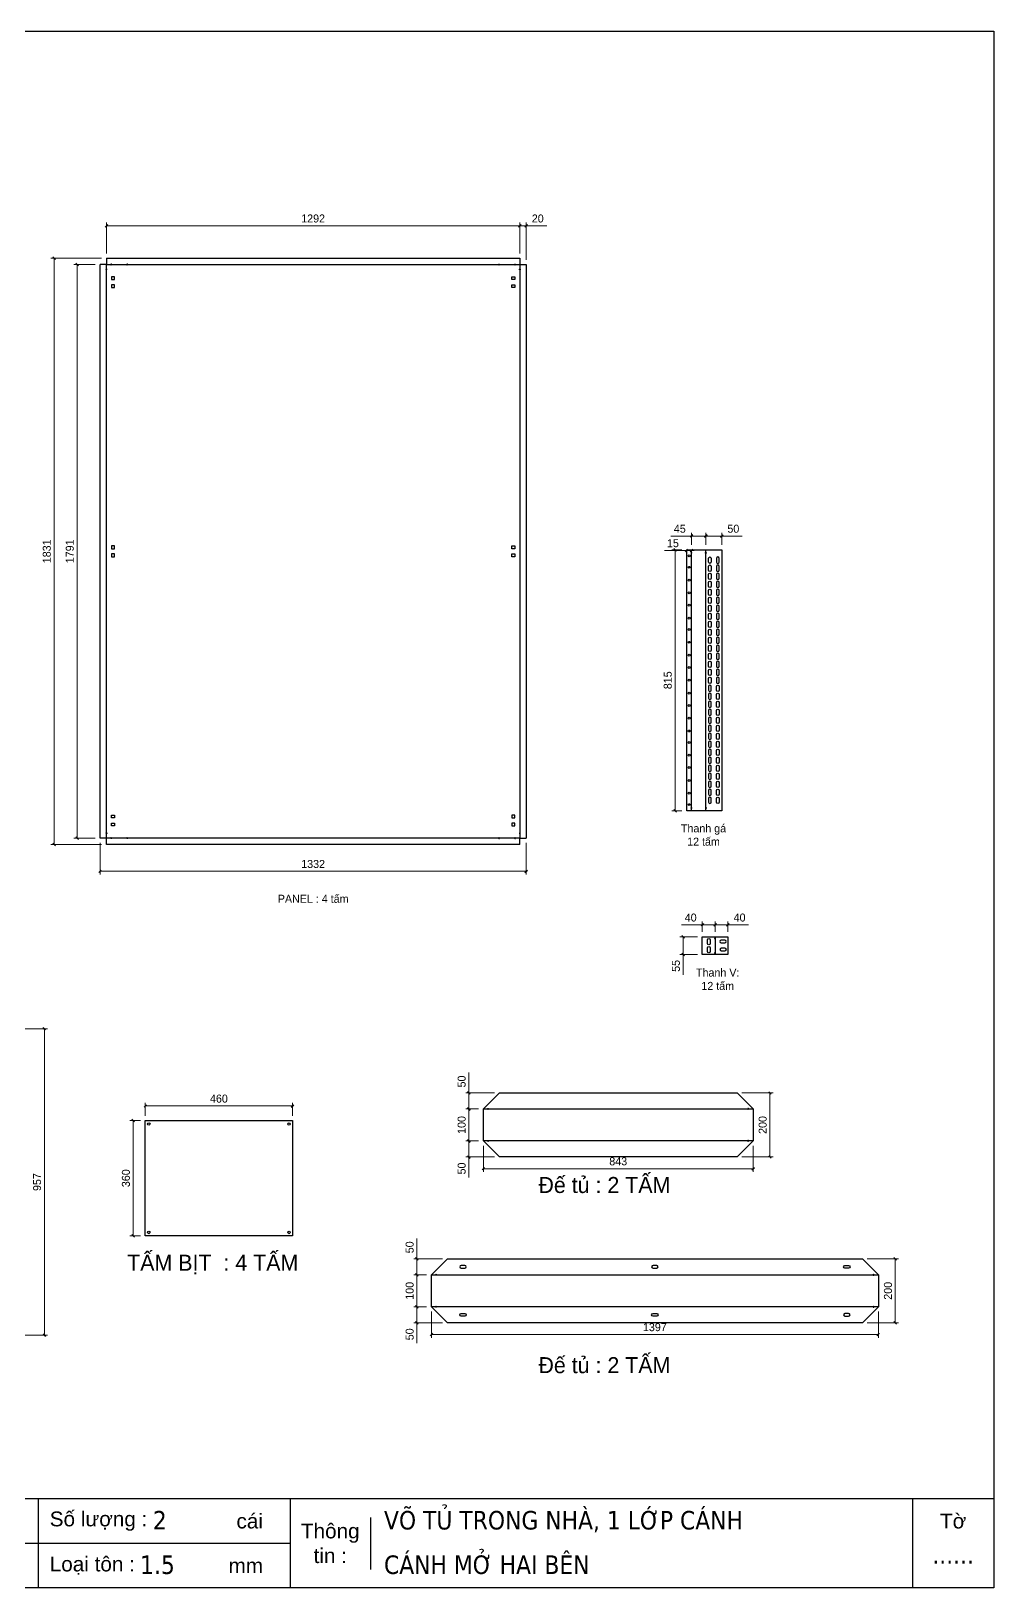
# Model space of a CAD drawing. Header units: millimetres. Extents: x 0 to 6876, y 0 to 4862.
# Drawn here: x 3867 to 6876, y 0 to 4862 of the extents above; entities that cross this region are included whole.
import ezdxf
from ezdxf.enums import TextEntityAlignment as Align

# ---------------------------------------------------------------- set-up
doc = ezdxf.new("R2010")
doc.units = ezdxf.units.MM
doc.layers.add('CNC', color=7, linetype='Continuous')
doc.layers.add('DIM', color=253, linetype='Continuous')
doc.styles.add('Arial', font='arial.ttf')
doc.styles.add('Tahoma (Input Text)', font='tahoma.ttf')
doc.dimstyles.new('Dim-25', dxfattribs={"dimtxt": 25, "dimasz": 8, "dimexe": 10, "dimexo": 15, "dimgap": 10, "dimtad": 1, "dimdec": 0, "dimtxsty": 'Standard', "dimblk": 'OBLIQUE', "dimcen": 10, "dimclrd": 5, "dimclre": 5, "dimclrt": 3, "dimazin": 3, "dimtfac": 1, "dimtdec": 0, "dimtmove": 0, "dimatfit": 3, "dimldrblk": 'OBLIQUE', "dimlwd": 9, "dimlwe": 9})

# ---------------------------------------------------------------- blocks, each defined once
blk = doc.blocks.new('f3daunguoc')
at = {"layer": 'CNC', "color": 2, "lineweight": -3}
blk.add_circle((0, 0), 1.5, dxfattribs=at)
blk = doc.blocks.new('*D20')
at = {"color": 0, "linetype": 'ByBlock', "lineweight": -2}
for p, q in [((5398.7, 4258), (5390.7, 4250)), ((5410.7, 4250), (5418.7, 4258))]:
    blk.add_line(p, q, dxfattribs=at)
at = {"layer": 'Defpoints', "color": 0, "ltscale": 3, "transparency": 16777216}
for p in [(5414.7, 4254), (5394.7, 4152.8), (5414.7, 4132.8)]:
    blk.add_point(p, dxfattribs=at)
at = {"layer": 'DIM', "color": 5, "lineweight": 9, "ltscale": 3, "transparency": 16777216}
for p, q in [((5394.7, 4167.8), (5394.7, 4264)), ((5394.7, 4254), (5414.7, 4254)), ((5414.7, 4147.8), (5414.7, 4264)), ((5414.7, 4254), (5478.9, 4254))]:
    blk.add_line(p, q, dxfattribs=at)
at = {"layer": 'DIM', "color": 3, "ltscale": 3, "transparency": 16777216, "insert": (5450.8, 4276.8), "char_height": 25, "attachment_point": 5}
blk.add_mtext('20', dxfattribs=at)
blk = doc.blocks.new('_Oblique')
at = {"color": 0, "linetype": 'ByBlock', "lineweight": -2}
blk.add_line((-0.5, -0.5), (0.5, 0.5), dxfattribs=at)
blk = doc.blocks.new('*D21')
at = {"color": 0, "linetype": 'ByBlock', "lineweight": -2}
for p, q in [((4106.7, 4258), (4098.7, 4250)), ((5390.7, 4250), (5398.7, 4258))]:
    blk.add_line(p, q, dxfattribs=at)
at = {"layer": 'Defpoints', "color": 0, "ltscale": 3, "transparency": 16777216}
for p in [(4102.7, 4254), (4102.7, 4152.8), (5394.7, 4152.8)]:
    blk.add_point(p, dxfattribs=at)
at = {"layer": 'DIM', "color": 5, "lineweight": 9, "ltscale": 3, "transparency": 16777216}
for p, q in [((4102.7, 4167.8), (4102.7, 4264)), ((5394.7, 4254), (4102.7, 4254)), ((5394.7, 4167.8), (5394.7, 4264))]:
    blk.add_line(p, q, dxfattribs=at)
at = {"layer": 'DIM', "color": 3, "ltscale": 3, "transparency": 16777216, "insert": (4748.7, 4276.8), "char_height": 25, "attachment_point": 5}
blk.add_mtext('1292', dxfattribs=at)
blk = doc.blocks.new('*D22')
at = {"color": 0, "linetype": 'ByBlock', "lineweight": -2}
for p, q in [((4086.7, 2241.9), (4078.7, 2233.9)), ((5410.7, 2233.9), (5418.7, 2241.9))]:
    blk.add_line(p, q, dxfattribs=at)
at = {"layer": 'Defpoints', "color": 0, "ltscale": 3, "transparency": 16777216}
for p in [(4082.7, 2341.8), (5414.7, 2341.8), (5414.7, 2237.9)]:
    blk.add_point(p, dxfattribs=at)
at = {"layer": 'DIM', "color": 5, "lineweight": 9, "ltscale": 3, "transparency": 16777216}
for p, q in [((4082.7, 2326.8), (4082.7, 2227.9)), ((5414.7, 2326.8), (5414.7, 2227.9)), ((4082.7, 2237.9), (5414.7, 2237.9))]:
    blk.add_line(p, q, dxfattribs=at)
at = {"layer": 'DIM', "color": 3, "ltscale": 3, "transparency": 16777216, "insert": (4748.7, 2260.7), "char_height": 25, "attachment_point": 5}
blk.add_mtext('1332', dxfattribs=at)
blk = doc.blocks.new('*D23')
at = {"color": 0, "linetype": 'ByBlock', "lineweight": -2}
for p, q in [((4015.1, 4128.8), (4007.1, 4136.8)), ((4007.1, 2345.8), (4015.1, 2337.8))]:
    blk.add_line(p, q, dxfattribs=at)
at = {"layer": 'Defpoints', "color": 0, "ltscale": 3, "transparency": 16777216}
for p in [(4082.7, 4132.8), (4011.1, 2341.8), (4082.7, 2341.8)]:
    blk.add_point(p, dxfattribs=at)
at = {"layer": 'DIM', "color": 5, "lineweight": 9, "ltscale": 3, "transparency": 16777216}
for p, q in [((4067.7, 4132.8), (4001.1, 4132.8)), ((4011.1, 4132.8), (4011.1, 2341.8)), ((4067.7, 2341.8), (4001.1, 2341.8))]:
    blk.add_line(p, q, dxfattribs=at)
at = {"layer": 'DIM', "color": 3, "ltscale": 3, "transparency": 16777216, "insert": (3988.3, 3237.3), "char_height": 25, "attachment_point": 5, "rotation": 90}
blk.add_mtext('1791', dxfattribs=at)
blk = doc.blocks.new('*D24')
at = {"color": 0, "linetype": 'ByBlock', "lineweight": -2}
for p, q in [((3943.2, 4148.8), (3935.2, 4156.8)), ((3935.2, 2325.8), (3943.2, 2317.8))]:
    blk.add_line(p, q, dxfattribs=at)
at = {"layer": 'Defpoints', "color": 0, "ltscale": 3, "transparency": 16777216}
for p in [(4102.7, 4152.8), (3939.2, 2321.8), (4102.7, 2321.8)]:
    blk.add_point(p, dxfattribs=at)
at = {"layer": 'DIM', "color": 5, "lineweight": 9, "ltscale": 3, "transparency": 16777216}
for p, q in [((4087.7, 4152.8), (3929.2, 4152.8)), ((3939.2, 4152.8), (3939.2, 2321.8)), ((4087.7, 2321.8), (3929.2, 2321.8))]:
    blk.add_line(p, q, dxfattribs=at)
at = {"layer": 'DIM', "color": 3, "ltscale": 3, "transparency": 16777216, "insert": (3916.4, 3237.3), "char_height": 25, "attachment_point": 5, "rotation": 90}
blk.add_mtext('1831', dxfattribs=at)
blk = doc.blocks.new('khungtenAsean2')
at = {"color": 7}
for p, q in [((2970, -1980), (0, -1980)), ((1680, -1980), (1680, -2100)), ((2020, -1980), (2020, -2100)), ((2860, -1980), (2860, -2100)), ((2128.3, -2005), (2128.3, -2075)), ((2020, -2040), (0, -2040))]:
    blk.add_line(p, q, dxfattribs=at)
blk.add_lwpolyline([(0, 0), (2970, 0), (2970, -2100), (0, -2100)], close=True, dxfattribs=at)
at = {"color": 2, "char_height": 20, "style": 'Arial'}
for s, insert, width, attachment_point in [('  Số lượng :', (1680, -2010), 917.634, 4), ('cái', (1947.6, -2010), 917.634, 4), ('Thông\\Ptin :', (2074.2, -2040), 108.311, 5), ('Tờ', (2915, -2010), 110, 5), ('  Loại tôn :', (1680, -2070), 917.634, 4), ('mm', (1936.9, -2070), 917.634, 4)]:
    blk.add_mtext(s, dxfattribs=dict(at, insert=insert, width=width, attachment_point=attachment_point))
at = {"color": 1, "style": 'Tahoma (Input Text)', "flags": 8}
for tag, p in [('#03', (506.6, -2019.3)), ('#01', (137.1, -2021.3)), ('#05', (1106.6, -2021.3)), ('#07', (1834.7, -2021.3)), ('#09', (2146.7, -2021.3)), ('#02', (98.5, -2081.3)), ('#04', (486.1, -2081.3)), ('#06', (1065.3, -2081.3)), ('#08', (1817.4, -2081.3)), ('#10', (2146.7, -2081.3))]:
    blk.add_attdef(tag, p, '', height=25, dxfattribs=at)
blk.add_attdef('#11', text='', height=25, dxfattribs=at).set_placement((2915, -2067.3), align=Align.CENTER)
blk = doc.blocks.new('*D34')
at = {"color": 0, "linetype": 'ByBlock', "lineweight": -2}
for p, q in [((3912.8, 1741.9), (3904.8, 1749.9)), ((3904.8, 792.9), (3912.8, 784.9))]:
    blk.add_line(p, q, dxfattribs=at)
at = {"layer": 'Defpoints', "color": 0, "ltscale": 3, "transparency": 16777216}
for p in [(3766.2, 1745.9), (3908.8, 1745.9), (3766.2, 788.9)]:
    blk.add_point(p, dxfattribs=at)
at = {"layer": 'DIM', "color": 5, "lineweight": 9, "ltscale": 3, "transparency": 16777216}
for p, q in [((3781.2, 1745.9), (3918.8, 1745.9)), ((3908.8, 788.9), (3908.8, 1745.9)), ((3781.2, 788.9), (3918.8, 788.9))]:
    blk.add_line(p, q, dxfattribs=at)
at = {"layer": 'DIM', "color": 3, "ltscale": 3, "transparency": 16777216, "insert": (3886.1, 1267.4), "char_height": 25, "attachment_point": 5, "rotation": 90}
blk.add_mtext('957', dxfattribs=at)
blk = doc.blocks.new('*D35')
at = {"color": 0, "linetype": 'ByBlock', "lineweight": -2}
for p, q in [((4228.3, 1509.1), (4220.3, 1501.1)), ((4680.3, 1501.1), (4688.3, 1509.1))]:
    blk.add_line(p, q, dxfattribs=at)
at = {"layer": 'Defpoints', "color": 0, "ltscale": 3, "transparency": 16777216}
for p in [(4224.3, 1459.4), (4684.3, 1505.1), (4684.3, 1459.4)]:
    blk.add_point(p, dxfattribs=at)
at = {"layer": 'DIM', "color": 5, "lineweight": 9, "ltscale": 3, "transparency": 16777216}
for p, q in [((4224.3, 1474.4), (4224.3, 1515.1)), ((4684.3, 1474.4), (4684.3, 1515.1)), ((4224.3, 1505.1), (4684.3, 1505.1))]:
    blk.add_line(p, q, dxfattribs=at)
at = {"layer": 'DIM', "color": 3, "ltscale": 3, "transparency": 16777216, "insert": (4454.3, 1527.9), "char_height": 25, "attachment_point": 5}
blk.add_mtext('460', dxfattribs=at)
blk = doc.blocks.new('*D36')
at = {"color": 0, "linetype": 'ByBlock', "lineweight": -2}
for p, q in [((4190.4, 1455.4), (4182.4, 1463.4)), ((4182.4, 1103.4), (4190.4, 1095.4))]:
    blk.add_line(p, q, dxfattribs=at)
at = {"layer": 'Defpoints', "color": 0, "ltscale": 3, "transparency": 16777216}
for p in [(4224.3, 1459.4), (4186.4, 1099.4), (4224.3, 1099.4)]:
    blk.add_point(p, dxfattribs=at)
at = {"layer": 'DIM', "color": 5, "lineweight": 9, "ltscale": 3, "transparency": 16777216}
for p, q in [((4209.3, 1459.4), (4176.4, 1459.4)), ((4186.4, 1459.4), (4186.4, 1099.4)), ((4209.3, 1099.4), (4176.4, 1099.4))]:
    blk.add_line(p, q, dxfattribs=at)
at = {"layer": 'DIM', "color": 3, "ltscale": 3, "transparency": 16777216, "insert": (4163.7, 1279.4), "char_height": 25, "attachment_point": 5, "rotation": 90}
blk.add_mtext('360', dxfattribs=at)
blk = doc.blocks.new('*D37')
at = {"color": 0, "linetype": 'ByBlock', "lineweight": -2}
for p, q in [((6180.5, 1541.7), (6172.5, 1549.7)), ((6172.5, 1349.7), (6180.5, 1341.7))]:
    blk.add_line(p, q, dxfattribs=at)
at = {"layer": 'Defpoints', "color": 0, "transparency": 16777216}
for p in [(6073.7, 1545.7), (6073.7, 1345.7), (6176.5, 1345.7)]:
    blk.add_point(p, dxfattribs=at)
at = {"layer": 'DIM', "color": 5, "lineweight": 9, "transparency": 16777216}
for p, q in [((6088.7, 1545.7), (6186.5, 1545.7)), ((6176.5, 1545.7), (6176.5, 1345.7)), ((6088.7, 1345.7), (6186.5, 1345.7))]:
    blk.add_line(p, q, dxfattribs=at)
at = {"layer": 'DIM', "color": 3, "transparency": 16777216, "insert": (6153.8, 1445.7), "char_height": 25, "attachment_point": 5, "rotation": 90}
blk.add_mtext('200', dxfattribs=at)
blk = doc.blocks.new('*D38')
at = {"color": 0, "linetype": 'ByBlock', "lineweight": -2}
for p, q in [((5284.7, 1313.2), (5276.7, 1305.2)), ((6119.7, 1305.2), (6127.7, 1313.2))]:
    blk.add_line(p, q, dxfattribs=at)
at = {"layer": 'Defpoints', "color": 0, "transparency": 16777216}
for p in [(5280.7, 1395.7), (6123.7, 1395.7), (6123.7, 1309.2)]:
    blk.add_point(p, dxfattribs=at)
at = {"layer": 'DIM', "color": 5, "lineweight": 9, "transparency": 16777216}
for p, q in [((5280.7, 1380.7), (5280.7, 1299.2)), ((6123.7, 1380.7), (6123.7, 1299.2)), ((5280.7, 1309.2), (6123.7, 1309.2))]:
    blk.add_line(p, q, dxfattribs=at)
at = {"layer": 'DIM', "color": 3, "transparency": 16777216, "insert": (5702.2, 1332), "char_height": 25, "attachment_point": 5}
blk.add_mtext('843', dxfattribs=at)
blk = doc.blocks.new('*D39')
at = {"color": 0, "linetype": 'ByBlock', "lineweight": -2}
for p, q in [((5239.7, 1491.7), (5231.7, 1499.7)), ((5231.7, 1399.7), (5239.7, 1391.7))]:
    blk.add_line(p, q, dxfattribs=at)
at = {"layer": 'Defpoints', "color": 0, "transparency": 16777216}
for p in [(5280.7, 1495.7), (5235.7, 1395.7), (5280.7, 1395.7)]:
    blk.add_point(p, dxfattribs=at)
at = {"layer": 'DIM', "color": 5, "lineweight": 9, "transparency": 16777216}
for p, q in [((5265.7, 1495.7), (5225.7, 1495.7)), ((5235.7, 1495.7), (5235.7, 1395.7)), ((5265.7, 1395.7), (5225.7, 1395.7))]:
    blk.add_line(p, q, dxfattribs=at)
at = {"layer": 'DIM', "color": 3, "transparency": 16777216, "insert": (5213, 1445.7), "char_height": 25, "attachment_point": 5, "rotation": 90}
blk.add_mtext('100', dxfattribs=at)
blk = doc.blocks.new('*D40')
at = {"color": 0, "linetype": 'ByBlock', "lineweight": -2}
for p, q in [((5239.7, 1541.7), (5231.7, 1549.7)), ((5231.7, 1499.7), (5239.7, 1491.7))]:
    blk.add_line(p, q, dxfattribs=at)
at = {"layer": 'Defpoints', "color": 0, "transparency": 16777216}
for p in [(5235.7, 1545.7), (5330.7, 1545.7), (5280.7, 1495.7)]:
    blk.add_point(p, dxfattribs=at)
at = {"layer": 'DIM', "color": 5, "lineweight": 9, "transparency": 16777216}
for p, q in [((5235.7, 1545.7), (5235.7, 1609.4)), ((5315.7, 1545.7), (5225.7, 1545.7)), ((5235.7, 1495.7), (5235.7, 1545.7)), ((5265.7, 1495.7), (5225.7, 1495.7))]:
    blk.add_line(p, q, dxfattribs=at)
at = {"layer": 'DIM', "color": 3, "transparency": 16777216, "insert": (5213, 1581.5), "char_height": 25, "attachment_point": 5, "rotation": 90}
blk.add_mtext('50', dxfattribs=at)
blk = doc.blocks.new('*D41')
at = {"color": 0, "linetype": 'ByBlock', "lineweight": -2}
for p, q in [((5239.7, 1391.7), (5231.7, 1399.7)), ((5231.7, 1349.7), (5239.7, 1341.7))]:
    blk.add_line(p, q, dxfattribs=at)
at = {"layer": 'Defpoints', "color": 0, "transparency": 16777216}
for p in [(5280.7, 1395.7), (5235.7, 1345.7), (5330.7, 1345.7)]:
    blk.add_point(p, dxfattribs=at)
at = {"layer": 'DIM', "color": 5, "lineweight": 9, "transparency": 16777216}
for p, q in [((5265.7, 1395.7), (5225.7, 1395.7)), ((5235.7, 1395.7), (5235.7, 1345.7)), ((5315.7, 1345.7), (5225.7, 1345.7)), ((5235.7, 1345.7), (5235.7, 1281.9))]:
    blk.add_line(p, q, dxfattribs=at)
at = {"layer": 'DIM', "color": 3, "transparency": 16777216, "insert": (5213, 1309.8), "char_height": 25, "attachment_point": 5, "rotation": 90}
blk.add_mtext('50', dxfattribs=at)
blk = doc.blocks.new('*D42')
at = {"color": 0, "linetype": 'ByBlock', "lineweight": -2}
for p, q in [((6572, 1023.8), (6564, 1031.8)), ((6564, 831.8), (6572, 823.8))]:
    blk.add_line(p, q, dxfattribs=at)
at = {"layer": 'Defpoints', "color": 0, "transparency": 16777216}
for p in [(6465.2, 1027.8), (6465.2, 827.8), (6568, 827.8)]:
    blk.add_point(p, dxfattribs=at)
at = {"layer": 'DIM', "color": 5, "lineweight": 9, "transparency": 16777216}
for p, q in [((6480.2, 1027.8), (6578, 1027.8)), ((6568, 1027.8), (6568, 827.8)), ((6480.2, 827.8), (6578, 827.8))]:
    blk.add_line(p, q, dxfattribs=at)
at = {"layer": 'DIM', "color": 3, "transparency": 16777216, "insert": (6545.3, 927.8), "char_height": 25, "attachment_point": 5, "rotation": 90}
blk.add_mtext('200', dxfattribs=at)
blk = doc.blocks.new('*D43')
at = {"color": 0, "linetype": 'ByBlock', "lineweight": -2}
for p, q in [((5122.2, 795.3), (5114.2, 787.3)), ((6511.2, 787.3), (6519.2, 795.3))]:
    blk.add_line(p, q, dxfattribs=at)
at = {"layer": 'Defpoints', "color": 0, "transparency": 16777216}
for p in [(5118.2, 877.8), (6515.2, 877.8), (6515.2, 791.3)]:
    blk.add_point(p, dxfattribs=at)
at = {"layer": 'DIM', "color": 5, "lineweight": 9, "transparency": 16777216}
for p, q in [((5118.2, 862.8), (5118.2, 781.3)), ((6515.2, 862.8), (6515.2, 781.3)), ((5118.2, 791.3), (6515.2, 791.3))]:
    blk.add_line(p, q, dxfattribs=at)
at = {"layer": 'DIM', "color": 3, "transparency": 16777216, "insert": (5816.7, 814.1), "char_height": 25, "attachment_point": 5}
blk.add_mtext('1397', dxfattribs=at)
blk = doc.blocks.new('*D44')
at = {"color": 0, "linetype": 'ByBlock', "lineweight": -2}
for p, q in [((5077.2, 973.8), (5069.2, 981.8)), ((5069.2, 881.8), (5077.2, 873.8))]:
    blk.add_line(p, q, dxfattribs=at)
at = {"layer": 'Defpoints', "color": 0, "transparency": 16777216}
for p in [(5118.2, 977.8), (5073.2, 877.8), (5118.2, 877.8)]:
    blk.add_point(p, dxfattribs=at)
at = {"layer": 'DIM', "color": 5, "lineweight": 9, "transparency": 16777216}
for p, q in [((5103.2, 977.8), (5063.2, 977.8)), ((5073.2, 977.8), (5073.2, 877.8)), ((5103.2, 877.8), (5063.2, 877.8))]:
    blk.add_line(p, q, dxfattribs=at)
at = {"layer": 'DIM', "color": 3, "transparency": 16777216, "insert": (5050.5, 927.8), "char_height": 25, "attachment_point": 5, "rotation": 90}
blk.add_mtext('100', dxfattribs=at)
blk = doc.blocks.new('*D45')
at = {"color": 0, "linetype": 'ByBlock', "lineweight": -2}
for p, q in [((5077.2, 1023.8), (5069.2, 1031.8)), ((5069.2, 981.8), (5077.2, 973.8))]:
    blk.add_line(p, q, dxfattribs=at)
at = {"layer": 'Defpoints', "color": 0, "transparency": 16777216}
for p in [(5073.2, 1027.8), (5168.2, 1027.8), (5118.2, 977.8)]:
    blk.add_point(p, dxfattribs=at)
at = {"layer": 'DIM', "color": 5, "lineweight": 9, "transparency": 16777216}
for p, q in [((5073.2, 1027.8), (5073.2, 1091.5)), ((5153.2, 1027.8), (5063.2, 1027.8)), ((5073.2, 977.8), (5073.2, 1027.8)), ((5103.2, 977.8), (5063.2, 977.8))]:
    blk.add_line(p, q, dxfattribs=at)
at = {"layer": 'DIM', "color": 3, "transparency": 16777216, "insert": (5050.5, 1063.6), "char_height": 25, "attachment_point": 5, "rotation": 90}
blk.add_mtext('50', dxfattribs=at)
blk = doc.blocks.new('*D46')
at = {"color": 0, "linetype": 'ByBlock', "lineweight": -2}
for p, q in [((5077.2, 873.8), (5069.2, 881.8)), ((5069.2, 831.8), (5077.2, 823.8))]:
    blk.add_line(p, q, dxfattribs=at)
at = {"layer": 'Defpoints', "color": 0, "transparency": 16777216}
for p in [(5118.2, 877.8), (5073.2, 827.8), (5168.2, 827.8)]:
    blk.add_point(p, dxfattribs=at)
at = {"layer": 'DIM', "color": 5, "lineweight": 9, "transparency": 16777216}
for p, q in [((5103.2, 877.8), (5063.2, 877.8)), ((5073.2, 877.8), (5073.2, 827.8)), ((5153.2, 827.8), (5063.2, 827.8)), ((5073.2, 827.8), (5073.2, 764))]:
    blk.add_line(p, q, dxfattribs=at)
at = {"layer": 'DIM', "color": 3, "transparency": 16777216, "insert": (5050.5, 791.9), "char_height": 25, "attachment_point": 5, "rotation": 90}
blk.add_mtext('50', dxfattribs=at)
blk = doc.blocks.new('ovan8.5x20')
at = {"layer": 'CNC', "color": 2, "lineweight": -3}
for p, q in [((5.7, 4.2), (-5.8, 4.2)), ((-5.8, -4.2), (5.7, -4.2))]:
    blk.add_line(p, q, dxfattribs=at)
for centre, start, end in [((-5.8, 0), 90, 270), ((5.7, 0), 270, 90)]:
    blk.add_arc(centre, 4.25, start, end, dxfattribs=at)
blk = doc.blocks.new('*D47')
at = {"color": 0, "linetype": 'ByBlock', "lineweight": -2}
for p, q in [((6009.1, 2074.7), (6001.1, 2066.7)), ((6041.1, 2066.7), (6049.1, 2074.7))]:
    blk.add_line(p, q, dxfattribs=at)
at = {"layer": 'Defpoints', "color": 0, "ltscale": 3, "transparency": 16777216}
for p in [(6045.1, 2070.7), (6005.1, 2033.5), (6045.1, 2033.5)]:
    blk.add_point(p, dxfattribs=at)
at = {"layer": 'DIM', "color": 5, "lineweight": 9, "ltscale": 3, "transparency": 16777216}
for p, q in [((6005.1, 2048.5), (6005.1, 2080.7)), ((6005.1, 2070.7), (6045.1, 2070.7)), ((6045.1, 2048.5), (6045.1, 2080.7)), ((6045.1, 2070.7), (6109.9, 2070.7))]:
    blk.add_line(p, q, dxfattribs=at)
at = {"layer": 'DIM', "color": 3, "ltscale": 3, "transparency": 16777216, "insert": (6081.5, 2093.4), "char_height": 25, "attachment_point": 5}
blk.add_mtext('40', dxfattribs=at)
blk = doc.blocks.new('*D48')
at = {"color": 0, "linetype": 'ByBlock', "lineweight": -2}
for p, q in [((5969.1, 2074.7), (5961.1, 2066.7)), ((6001.1, 2066.7), (6009.1, 2074.7))]:
    blk.add_line(p, q, dxfattribs=at)
at = {"layer": 'Defpoints', "color": 0, "ltscale": 3, "transparency": 16777216}
for p in [(5965.1, 2070.7), (5965.1, 2033.5), (6005.1, 2033.5)]:
    blk.add_point(p, dxfattribs=at)
at = {"layer": 'DIM', "color": 5, "lineweight": 9, "ltscale": 3, "transparency": 16777216}
for p, q in [((5965.1, 2070.7), (5900.4, 2070.7)), ((5965.1, 2048.5), (5965.1, 2080.7)), ((6005.1, 2070.7), (5965.1, 2070.7)), ((6005.1, 2048.5), (6005.1, 2080.7))]:
    blk.add_line(p, q, dxfattribs=at)
at = {"layer": 'DIM', "color": 3, "ltscale": 3, "transparency": 16777216, "insert": (5928.8, 2093.4), "char_height": 25, "attachment_point": 5}
blk.add_mtext('40', dxfattribs=at)
blk = doc.blocks.new('*D49')
at = {"color": 0, "linetype": 'ByBlock', "lineweight": -2}
for p, q in [((5909.2, 2029.5), (5901.2, 2037.5)), ((5901.2, 1982.5), (5909.2, 1974.5))]:
    blk.add_line(p, q, dxfattribs=at)
at = {"layer": 'Defpoints', "color": 0, "ltscale": 3, "transparency": 16777216}
for p in [(5965.1, 2033.5), (5905.2, 1978.5), (5965.1, 1978.5)]:
    blk.add_point(p, dxfattribs=at)
at = {"layer": 'DIM', "color": 5, "lineweight": 9, "ltscale": 3, "transparency": 16777216}
for p, q in [((5950.1, 2033.5), (5895.2, 2033.5)), ((5905.2, 2033.5), (5905.2, 1978.5)), ((5950.1, 1978.5), (5895.2, 1978.5)), ((5905.2, 1978.5), (5905.2, 1914.5))]:
    blk.add_line(p, q, dxfattribs=at)
at = {"layer": 'DIM', "color": 3, "ltscale": 3, "transparency": 16777216, "insert": (5882.5, 1942.5), "char_height": 25, "attachment_point": 5, "rotation": 90}
blk.add_mtext('55', dxfattribs=at)
blk = doc.blocks.new('f2dauxuoi')
at = {"layer": 'CNC', "color": 2, "lineweight": -3}
blk.add_circle((0, 0), 1, dxfattribs=at)
blk = doc.blocks.new('*D50')
at = {"color": 0, "linetype": 'ByBlock', "lineweight": -2}
for p, q in [((5883.9, 3238.2), (5875.9, 3246.2)), ((5875.9, 2431.2), (5883.9, 2423.2))]:
    blk.add_line(p, q, dxfattribs=at)
at = {"layer": 'Defpoints', "color": 0, "ltscale": 3, "transparency": 16777216}
for p in [(5916.2, 3242.2), (5879.9, 2427.2), (5916.2, 2427.2)]:
    blk.add_point(p, dxfattribs=at)
at = {"layer": 'DIM', "color": 5, "lineweight": 9, "ltscale": 3, "transparency": 16777216}
for p, q in [((5901.2, 3242.2), (5869.9, 3242.2)), ((5879.9, 3242.2), (5879.9, 2427.2)), ((5901.2, 2427.2), (5869.9, 2427.2))]:
    blk.add_line(p, q, dxfattribs=at)
at = {"layer": 'DIM', "color": 3, "ltscale": 3, "transparency": 16777216, "insert": (5857.1, 2834.7), "char_height": 25, "attachment_point": 5, "rotation": 90}
blk.add_mtext('815', dxfattribs=at)
blk = doc.blocks.new('*D51')
at = {"color": 0, "linetype": 'ByBlock', "lineweight": -2}
for p, q in [((5980.2, 3289.1), (5972.2, 3281.1)), ((6022.2, 3281.1), (6030.2, 3289.1))]:
    blk.add_line(p, q, dxfattribs=at)
at = {"layer": 'Defpoints', "color": 0, "ltscale": 3, "transparency": 16777216}
for p in [(6026.2, 3285.1), (5976.2, 3242.2), (6026.2, 3242.2)]:
    blk.add_point(p, dxfattribs=at)
at = {"layer": 'DIM', "color": 5, "lineweight": 9, "ltscale": 3, "transparency": 16777216}
for p, q in [((5976.2, 3257.2), (5976.2, 3295.1)), ((5976.2, 3285.1), (6026.2, 3285.1)), ((6026.2, 3257.2), (6026.2, 3295.1)), ((6026.2, 3285.1), (6089.9, 3285.1))]:
    blk.add_line(p, q, dxfattribs=at)
at = {"layer": 'DIM', "color": 3, "ltscale": 3, "transparency": 16777216, "insert": (6062, 3307.8), "char_height": 25, "attachment_point": 5}
blk.add_mtext('50', dxfattribs=at)
blk = doc.blocks.new('*D52')
at = {"color": 0, "linetype": 'ByBlock', "lineweight": -2}
for p, q in [((5935.2, 3289.1), (5927.2, 3281.1)), ((5972.2, 3281.1), (5980.2, 3289.1))]:
    blk.add_line(p, q, dxfattribs=at)
at = {"layer": 'Defpoints', "color": 0, "ltscale": 3, "transparency": 16777216}
for p in [(5931.2, 3285.1), (5931.2, 3242.2), (5976.2, 3242.2)]:
    blk.add_point(p, dxfattribs=at)
at = {"layer": 'DIM', "color": 5, "lineweight": 9, "ltscale": 3, "transparency": 16777216}
for p, q in [((5931.2, 3285.1), (5866.2, 3285.1)), ((5931.2, 3257.2), (5931.2, 3295.1)), ((5976.2, 3285.1), (5931.2, 3285.1)), ((5976.2, 3257.2), (5976.2, 3295.1))]:
    blk.add_line(p, q, dxfattribs=at)
at = {"layer": 'DIM', "color": 3, "ltscale": 3, "transparency": 16777216, "insert": (5894.7, 3307.8), "char_height": 25, "attachment_point": 5}
blk.add_mtext('45', dxfattribs=at)
blk = doc.blocks.new('*D53')
at = {"color": 0, "linetype": 'ByBlock', "lineweight": -2}
for p, q in [((5912.2, 3235.9), (5920.2, 3243.9)), ((5935.2, 3243.9), (5927.2, 3235.9))]:
    blk.add_line(p, q, dxfattribs=at)
at = {"layer": 'Defpoints', "color": 0, "ltscale": 3, "transparency": 16777216}
for p in [(5916.2, 3242.2), (5916.2, 3239.9), (5931.2, 3242.2)]:
    blk.add_point(p, dxfattribs=at)
at = {"layer": 'DIM', "color": 5, "lineweight": 9, "ltscale": 3, "transparency": 16777216}
for p, q in [((5916.2, 3239.9), (5846.5, 3239.9)), ((5931.2, 3239.9), (5916.2, 3239.9)), ((5916.2, 3227.2), (5916.2, 3229.9)), ((5931.2, 3239.9), (5939.2, 3239.9)), ((5931.2, 3227.2), (5931.2, 3229.9))]:
    blk.add_line(p, q, dxfattribs=at)
at = {"layer": 'DIM', "color": 3, "ltscale": 3, "transparency": 16777216, "insert": (5873.3, 3262.6), "char_height": 25, "attachment_point": 5}
blk.add_mtext('15', dxfattribs=at)

msp = doc.modelspace()

# ---------------------------------------------------------------- linework, layer by layer
at = {"color": 7}
for p, q in [((5916.2, 3242.2), (6026.2, 3242.2)), ((5916.2, 2427.2), (5916.2, 3242.2)), ((5931.2, 2427.2), (5931.2, 3242.2)), ((5976.2, 2427.2), (5976.2, 3242.2)), ((6026.2, 3242.2), (6026.2, 2427.2)), ((6026.2, 2427.2), (5916.2, 2427.2)), ((5280.7, 1495.7), (5330.7, 1545.7)), ((5330.7, 1545.7), (6073.7, 1545.7)), ((6073.7, 1545.7), (6123.7, 1495.7)), ((5280.7, 1495.7), (6123.7, 1495.7)), ((5280.7, 1395.7), (5280.7, 1495.7)), ((6123.7, 1495.7), (6123.7, 1395.7)), ((6123.7, 1395.7), (5280.7, 1395.7)), ((5280.7, 1395.7), (5330.7, 1345.7)), ((6123.7, 1395.7), (6073.7, 1345.7)), ((6073.7, 1345.7), (5330.7, 1345.7)), ((5118.2, 977.8), (5168.2, 1027.8)), ((5168.2, 1027.8), (6465.2, 1027.8)), ((6465.2, 1027.8), (6515.2, 977.8)), ((5118.2, 977.8), (6515.2, 977.8)), ((5118.2, 877.8), (5118.2, 977.8)), ((6515.2, 977.8), (6515.2, 877.8)), ((6515.2, 877.8), (5118.2, 877.8)), ((5118.2, 877.8), (5168.2, 827.8)), ((6515.2, 877.8), (6465.2, 827.8)), ((6465.2, 827.8), (5168.2, 827.8))]:
    msp.add_line(p, q, dxfattribs=at)
at = {"color": 7, "ltscale": 3}
msp.add_line((6005.1, 2033.5), (6005.1, 1978.5), dxfattribs=at)
for points in [[(4102.7, 4152.8), (4102.7, 4132.8), (4082.7, 4132.8)], [(5394.7, 4152.8), (5394.7, 4132.8), (5414.7, 4132.8)], [(4102.7, 2321.8), (4102.7, 2341.8), (4082.7, 2341.8)], [(5394.7, 2321.8), (5394.7, 2341.8), (5414.7, 2341.8)]]:
    msp.add_lwpolyline(points, dxfattribs=at)
at = {"color": 7}
for points in [[(4082.7, 2341.8), (4082.7, 4132.8)], [(4102.7, 4152.8), (5394.7, 4152.8)], [(5414.7, 4132.8), (5414.7, 2341.8)], [(5394.7, 2321.8), (4102.7, 2321.8)]]:
    msp.add_lwpolyline(points, dxfattribs=at)
for points in [[(4102.7, 4132.8), (5394.7, 4132.8), (5394.7, 2341.8), (4102.7, 2341.8)], [(4224.3, 1459.4), (4684.3, 1459.4), (4684.3, 1099.4), (4224.3, 1099.4)], [(4224.3, 1459.4), (4684.3, 1459.4), (4684.3, 1099.4), (4224.3, 1099.4)]]:
    msp.add_lwpolyline(points, close=True, dxfattribs=at)
at = {"color": 2, "ltscale": 3}
for points in [[(4118.7, 4086), (4127.7, 4086), (4127.7, 4095), (4118.7, 4095)], [(5378.7, 4086), (5369.7, 4086), (5369.7, 4095), (5378.7, 4095)], [(4118.7, 4061), (4127.7, 4061), (4127.7, 4070), (4118.7, 4070)], [(5378.7, 4061), (5369.7, 4061), (5369.7, 4070), (5378.7, 4070)], [(4118.7, 3245.3), (4127.7, 3245.3), (4127.7, 3254.3), (4118.7, 3254.3)], [(4118.7, 3220.3), (4127.7, 3220.3), (4127.7, 3229.3), (4118.7, 3229.3)], [(5378.7, 3245.3), (5369.7, 3245.3), (5369.7, 3254.3), (5378.7, 3254.3)], [(5378.7, 3220.3), (5369.7, 3220.3), (5369.7, 3229.3), (5378.7, 3229.3)], [(4118.7, 2413.5), (4127.7, 2413.5), (4127.7, 2404.5), (4118.7, 2404.5)], [(4118.7, 2388.5), (4127.7, 2388.5), (4127.7, 2379.5), (4118.7, 2379.5)], [(5378.7, 2413.5), (5369.7, 2413.5), (5369.7, 2404.5), (5378.7, 2404.5)], [(5378.7, 2388.5), (5369.7, 2388.5), (5369.7, 2379.5), (5378.7, 2379.5)]]:
    msp.add_lwpolyline(points, close=True, dxfattribs=at)
at = {"color": 7, "ltscale": 3}
msp.add_lwpolyline([(5965.1, 2033.5), (6045.1, 2033.5), (6045.1, 1978.5), (5965.1, 1978.5)], close=True, dxfattribs=at)
at = {"color": 2}
for centre in [(5923.7, 3223.2), (5923.7, 3187.4), (5923.7, 3147.4), (5923.7, 3107.4), (5923.7, 3068.9), (5923.7, 3028.9), (5923.7, 2993.2), (5923.7, 2953.2), (5923.7, 2913.2), (5923.7, 2874.7), (5923.7, 2834.7), (5923.7, 2794.7), (5923.7, 2756.2), (5923.7, 2716.2), (5923.7, 2676.2), (5923.7, 2640.4), (5923.7, 2600.4), (5923.7, 2561.9), (5923.7, 2521.9), (5923.7, 2481.9), (5923.7, 2446.2)]:
    msp.add_circle(centre, 3, dxfattribs=at)
at = {"color": 7}
for centre in [(4235, 1448.7), (4673.5, 1448.7), (4235, 1110.2), (4673.5, 1110.2)]:
    msp.add_circle(centre, 4, dxfattribs=at)

# ---------------------------------------------------------------- block references
ref = msp.add_blockref('khungtenAsean2', (0, 4862), dxfattribs=dict(at, xscale=2.31524999999965, yscale=2.31524999999965, zscale=2.31524999999965))
ref.add_attrib('#11', '......', dxfattribs={"color": 1, "height": 57.88, "style": 'Tahoma (Input Text)'}).set_placement((6748.9, 75.6), align=Align.CENTER)
ref.add_attrib('#09', 'VÕ TỦ TRONG NHÀ, 1 LỚP CÁNH', (4970.2, 182.3), dxfattribs={"color": 1, "height": 57.881, "style": 'Tahoma (Input Text)'})
ref.add_attrib('#10', 'CÁNH MỞ HAI BÊN', (4970.2, 43.4), dxfattribs={"color": 1, "height": 57.881, "style": 'Tahoma (Input Text)'})
ref.add_attrib('#08', '1.5', (4207.8, 43.4), dxfattribs={"color": 1, "height": 57.88, "style": 'Tahoma (Input Text)'})
ref.add_attrib('#07', '2', (4247.7, 182.3), dxfattribs={"color": 1, "height": 57.9, "style": 'Tahoma (Input Text)'})
at = {"lineweight": -3, "xscale": -1}
for p, rotation in [((4117.7, 4132.8), 180), ((4167.7, 4132.8), 180), ((4102.7, 4117.8), 180), ((5976.2, 2435.7), 270), ((6005.1, 2028.5), 90), ((6005.1, 1983.5), 90), ((6108.7, 1495.7), 90), ((6108.7, 1395.7), 90), ((6500.2, 977.8), 90), ((6500.2, 877.8), 90)]:
    msp.add_blockref('f3daunguoc', p, dxfattribs=dict(at, rotation=rotation))
at = {"lineweight": -3}
for name, p, rotation in [('f3daunguoc', (5329.7, 4132.8), 180), ('f3daunguoc', (5379.7, 4132.8), 180), ('f3daunguoc', (5394.7, 4117.8), 180), ('f3daunguoc', (5976.2, 3232.2), 270), ('f3daunguoc', (5976.2, 3232.2), 270), ('f2dauxuoi', (5931.2, 2435.7), 180), ('f3daunguoc', (5295.7, 1495.7), 270), ('f3daunguoc', (5295.7, 1395.7), 270), ('f3daunguoc', (5133.2, 977.8), 270), ('f3daunguoc', (5133.2, 877.8), 270)]:
    msp.add_blockref(name, p, dxfattribs=dict(at, rotation=rotation))
at = {"lineweight": -3, "xscale": -1}
for name, p in [('f2dauxuoi', (5931.2, 3232.2)), ('f3daunguoc', (5329.7, 2341.8)), ('f3daunguoc', (5379.7, 2341.8)), ('f3daunguoc', (5394.7, 2356.8))]:
    msp.add_blockref(name, p, dxfattribs=at)
at = {"lineweight": -3}
for p in [(4102.7, 2356.8), (4117.7, 2341.8), (4167.7, 2341.8)]:
    msp.add_blockref('f3daunguoc', p, dxfattribs=at)
at = {"layer": 'CNC', "lineweight": -3, "xscale": -1}
for p, rotation in [((5988.7, 3209.7), 270), ((5988.7, 3184.7), 270), ((5988.7, 3159.7), 270), ((5988.7, 3134.7), 270), ((5988.7, 3109.7), 270), ((5988.7, 3084.7), 270), ((5988.7, 3059.7), 270), ((5988.7, 3034.7), 270), ((5988.7, 3009.7), 270), ((5988.7, 2984.7), 270), ((5988.7, 2959.7), 270), ((5988.7, 2934.7), 270), ((5988.7, 2909.7), 270), ((5988.7, 2884.7), 270), ((5988.7, 2859.7), 270), ((5988.7, 2834.7), 270), ((6013.7, 2809.7), 90), ((6013.7, 2784.7), 90), ((6013.7, 2759.7), 90), ((6013.7, 2734.7), 90), ((6013.7, 2709.7), 90), ((6013.7, 2684.7), 90), ((6013.7, 2659.7), 90), ((6013.7, 2634.7), 90), ((6013.7, 2609.7), 90), ((6013.7, 2584.7), 90), ((6013.7, 2559.7), 90), ((6013.7, 2534.7), 90), ((6013.7, 2509.7), 90), ((6013.7, 2484.7), 90), ((6013.7, 2459.7), 90), ((5985.1, 2018.5), 270), ((5985.1, 1993.5), 270), ((6416.7, 1002.8), 180)]:
    msp.add_blockref('ovan8.5x20', p, dxfattribs=dict(at, rotation=rotation))
at = {"layer": 'CNC', "lineweight": -3}
for p, rotation in [((6013.7, 3209.7), 90), ((6013.7, 3184.7), 90), ((6013.7, 3159.7), 90), ((6013.7, 3134.7), 90), ((6013.7, 3109.7), 90), ((6013.7, 3084.7), 90), ((6013.7, 3059.7), 90), ((6013.7, 3034.7), 90), ((6013.7, 3009.7), 90), ((6013.7, 2984.7), 90), ((6013.7, 2959.7), 90), ((6013.7, 2934.7), 90), ((6013.7, 2909.7), 90), ((6013.7, 2884.7), 90), ((6013.7, 2859.7), 90), ((6013.7, 2834.7), 90), ((5988.7, 2809.7), 270), ((5988.7, 2784.7), 270), ((5988.7, 2759.7), 270), ((5988.7, 2734.7), 270), ((5988.7, 2709.7), 270), ((5988.7, 2684.7), 270), ((5988.7, 2659.7), 270), ((5988.7, 2634.7), 270), ((5988.7, 2609.7), 270), ((5988.7, 2584.7), 270), ((5988.7, 2559.7), 270), ((5988.7, 2534.7), 270), ((5988.7, 2509.7), 270), ((5988.7, 2484.7), 270), ((5988.7, 2459.7), 270), ((6030.1, 1993.5), 180), ((5216.7, 1002.8), 180), ((5816.7, 1002.8), 180)]:
    msp.add_blockref('ovan8.5x20', p, dxfattribs=dict(at, rotation=rotation))
for p in [(6030.1, 2018.5), (6416.7, 852.8)]:
    msp.add_blockref('ovan8.5x20', p, dxfattribs=at)
at = {"layer": 'CNC', "lineweight": -3, "xscale": -1}
for p in [(5216.7, 852.8), (5816.7, 852.8)]:
    msp.add_blockref('ovan8.5x20', p, dxfattribs=at)

# ---------------------------------------------------------------- texts
at = {"color": 2, "attachment_point": 5}
for s, insert, char_height, width in [('Thanh gá\\P12 tấm', (5968.8, 2351.2), 25, 785), ('PANEL : 4 tấm', (4748.9, 2152), 25, 1270), ('Thanh V:\\P12 tấm', (6013.2, 1900.7), 25, 785), ('Đế tủ : 2 TẤM', (5659.1, 1257.9), 50, 785), ('TẤM BỊT  : 4 TẤM', (4435, 1010), 50, 785), ('Đế tủ : 2 TẤM', (5659.1, 695.2), 50, 785)]:
    msp.add_mtext(s, dxfattribs=dict(at, insert=insert, char_height=char_height, width=width))

# ---------------------------------------------------------------- dimensions: what is measured, and where the dimension line sits
at = {"layer": 'DIM', "color": 7, "ltscale": 3}
for base, p1, p2, picture, middle in [((4102.7, 4254), (5394.7, 4152.8), (4102.7, 4152.8), '*D21', (4748.7, 4276.8)), ((5414.7, 4254), (5394.7, 4152.8), (5414.7, 4132.8), '*D20', (5450.8, 4276.8)), ((5931.2, 3285.1), (5976.2, 3242.2), (5931.2, 3242.2), '*D52', (5894.7, 3307.8)), ((6026.2, 3285.1), (5976.2, 3242.2), (6026.2, 3242.2), '*D51', (6062, 3307.8)), ((5916.2, 3239.9), (5931.2, 3242.2), (5916.2, 3242.2), '*D53', (5873.3, 3262.6)), ((5414.7, 2237.9), (4082.7, 2341.8), (5414.7, 2341.8), '*D22', (4748.7, 2260.7)), ((5965.1, 2070.7), (6005.1, 2033.5), (5965.1, 2033.5), '*D48', (5928.8, 2093.4)), ((6045.1, 2070.7), (6005.1, 2033.5), (6045.1, 2033.5), '*D47', (6081.5, 2093.4)), ((4684.3, 1505.1), (4224.3, 1459.4), (4684.3, 1459.4), '*D35', (4454.3, 1527.9))]:
    dim = msp.add_linear_dim(base=base, p1=p1, p2=p2, dimstyle='Dim-25', dxfattribs=at)
    dim.commit()
    dim.dimension.update_dxf_attribs({"geometry": picture, "text_midpoint": middle})
dim = msp.add_linear_dim(base=(3939.2, 2321.8), p1=(4102.7, 4152.8), p2=(4102.7, 2321.8), angle=90, dimstyle='Dim-25', dxfattribs=at)
dim.commit()
dim.dimension.update_dxf_attribs({"geometry": '*D24', "text_midpoint": (3939.2, 3237.3), "dimtype": 160})
for base, p1, p2, picture, middle in [((4011.1, 2341.8), (4082.7, 4132.8), (4082.7, 2341.8), '*D23', (3988.3, 3237.3)), ((5879.9, 2427.2), (5916.2, 3242.2), (5916.2, 2427.2), '*D50', (5857.1, 2834.7)), ((5905.2, 1978.5), (5965.1, 2033.5), (5965.1, 1978.5), '*D49', (5882.5, 1942.5)), ((3908.8, 1745.9), (3766.2, 788.9), (3766.2, 1745.9), '*D34', (3886.1, 1267.4)), ((4186.4, 1099.4), (4224.3, 1459.4), (4224.3, 1099.4), '*D36', (4163.7, 1279.4))]:
    dim = msp.add_linear_dim(base=base, p1=p1, p2=p2, angle=90, dimstyle='Dim-25', dxfattribs=at)
    dim.commit()
    dim.dimension.update_dxf_attribs({"geometry": picture, "text_midpoint": middle})
at = {"layer": 'DIM', "color": 7}
for base, p1, p2, picture, middle in [((5235.7, 1545.7), (5280.7, 1495.7), (5330.7, 1545.7), '*D40', (5213, 1581.5)), ((6176.5, 1345.7), (6073.7, 1545.7), (6073.7, 1345.7), '*D37', (6153.8, 1445.7)), ((5235.7, 1395.7), (5280.7, 1495.7), (5280.7, 1395.7), '*D39', (5213, 1445.7)), ((5235.7, 1345.7), (5280.7, 1395.7), (5330.7, 1345.7), '*D41', (5213, 1309.8)), ((5073.2, 1027.8), (5118.2, 977.8), (5168.2, 1027.8), '*D45', (5050.5, 1063.6)), ((6568, 827.8), (6465.2, 1027.8), (6465.2, 827.8), '*D42', (6545.3, 927.8)), ((5073.2, 877.8), (5118.2, 977.8), (5118.2, 877.8), '*D44', (5050.5, 927.8)), ((5073.2, 827.8), (5118.2, 877.8), (5168.2, 827.8), '*D46', (5050.5, 791.9))]:
    dim = msp.add_linear_dim(base=base, p1=p1, p2=p2, angle=90, dimstyle='Dim-25', dxfattribs=at)
    dim.commit()
    dim.dimension.update_dxf_attribs({"geometry": picture, "text_midpoint": middle})
for base, p1, p2, picture, middle in [((6123.7, 1309.2), (5280.7, 1395.7), (6123.7, 1395.7), '*D38', (5702.2, 1332)), ((6515.2, 791.3), (5118.2, 877.8), (6515.2, 877.8), '*D43', (5816.7, 814.1))]:
    dim = msp.add_linear_dim(base=base, p1=p1, p2=p2, dimstyle='Dim-25', dxfattribs=at)
    dim.commit()
    dim.dimension.update_dxf_attribs({"geometry": picture, "text_midpoint": middle})

doc.saveas('drawing.dxf')
